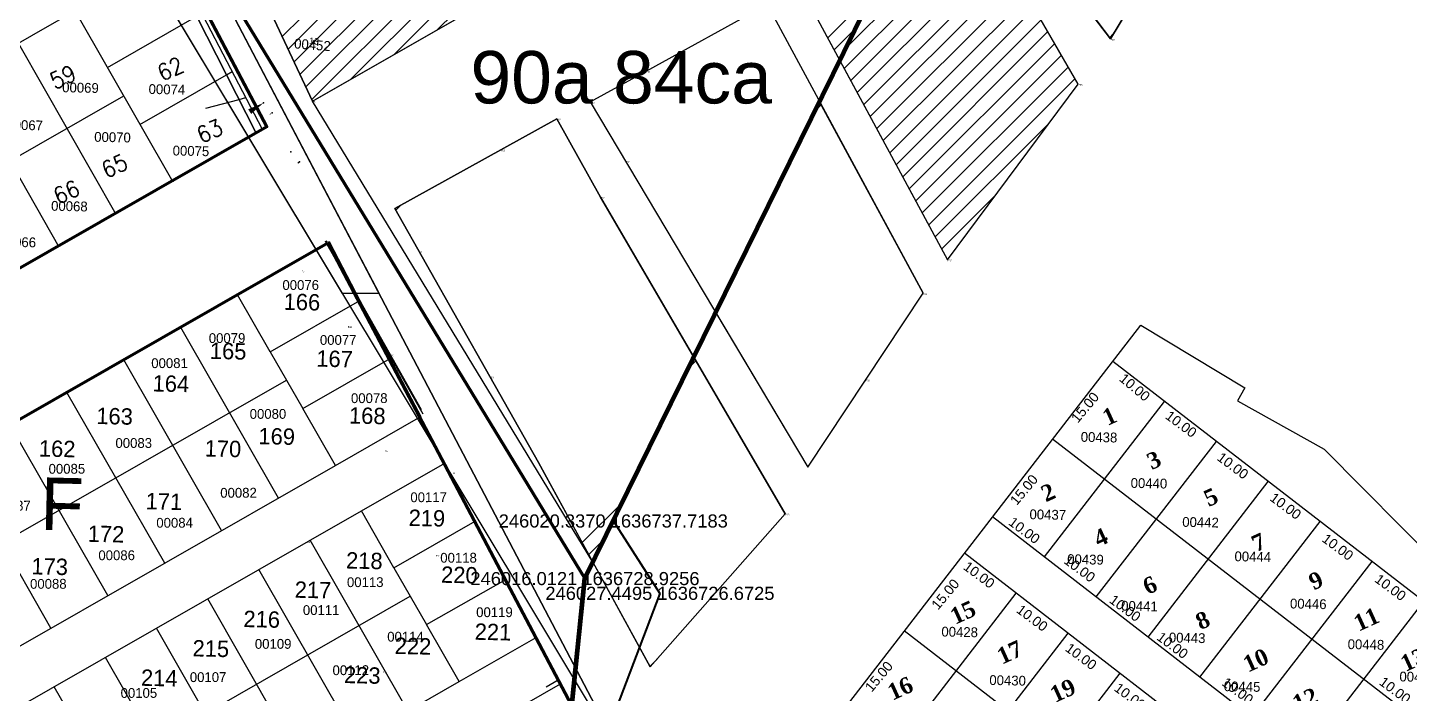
# Model space of a CAD drawing. Header units: metres. Extents: x 245225 to 248406, y 1633796 to 1637634.
# Drawn here: x 245931 to 246141.8, y 1636711.4 to 1636813 of the extents above; entities that cross this region are included whole.
import ezdxf
from ezdxf.enums import TextEntityAlignment as Align

# ---------------------------------------------------------------- set-up
doc = ezdxf.new("R2010")
doc.units = ezdxf.units.M
doc.header["$MEASUREMENT"] = 0
for name, color, linetype, lineweight in [('A immatriculer', 2, 'Continuous', 0), ('Frame', 7, 'Continuous', 0), ('LIMITES TITRES FONCIERS', 7, 'Continuous', 0), ('TopoCod', 7, 'Continuous', 0), ('Toponymie', 7, 'Continuous', 30)]:
    doc.layers.add(name, color=color, linetype=linetype, lineweight=lineweight)
for name, color, linetype in [('A_revoir_niveau_0', 7, 'Continuous'), ('historique_numero_parcelle', 7, 'Continuous'), ('limites_sections', 7, 'Continuous')]:
    doc.layers.add(name, color=color, linetype=linetype)
doc.layers.add('LIMITES_PARCELLES', color=7, linetype='Continuous', lineweight=0, true_color=0xffffff)
doc.styles.get("Standard").update_dxf_attribs({"font": 'txt.shx'})
doc.styles.add('Style-Arial', font='arial.ttf')
doc.styles.add('Style-FANCY', font='FANCY.shx')
doc.styles.add('Style-STANDARD', font='STANDARD.shx')
doc.styles.add('Style-WORKING', font='WORKING.shx')

# ---------------------------------------------------------------- blocks, each defined once
blk = doc.blocks.new('$U983_3_1')
at = {"color": 0, "linetype": 'Continuous', "lineweight": 0, "style": 'Style-WORKING'}
blk.add_text('222', height=0.2499, dxfattribs=at).set_placement((6369.1813, 5773.3527))
blk = doc.blocks.new('$U984_3_1')
at = {"color": 0, "linetype": 'Continuous', "lineweight": 0, "style": 'Style-WORKING'}
blk.add_text('218', height=0.2499, dxfattribs=at).set_placement((6368.4094, 5774.6392))
blk = doc.blocks.new('$U985_1_1')
at = {"color": 0, "linetype": 'Continuous', "lineweight": 0, "style": 'Style-WORKING'}
blk.add_text('223', height=0.2499, dxfattribs=at).set_placement((6368.4183, 5772.89))
blk = doc.blocks.new('$U986_3_1')
at = {"color": 0, "linetype": 'Continuous', "lineweight": 0, "style": 'Style-WORKING'}
blk.add_text('217', height=0.2499, dxfattribs=at).set_placement((6367.6363, 5774.1747))
blk = doc.blocks.new('$U988_3_1')
at = {"color": 0, "linetype": 'Continuous', "lineweight": 0, "style": 'Style-WORKING'}
blk.add_text('216', height=0.2499, dxfattribs=at).set_placement((6366.8646, 5773.7094))
blk = doc.blocks.new('$U990_3_1')
at = {"color": 0, "linetype": 'Continuous', "lineweight": 0, "style": 'Style-WORKING'}
blk.add_text('215', height=0.2499, dxfattribs=at).set_placement((6366.099, 5773.2445))
blk = doc.blocks.new('$U992_3_1')
at = {"color": 0, "linetype": 'Continuous', "lineweight": 0, "style": 'Style-WORKING'}
blk.add_text('214', height=0.2499, dxfattribs=at).set_placement((6365.3226, 5772.7775))
blk = doc.blocks.new('$U1001_3_1')
at = {"color": 0, "linetype": 'Continuous', "lineweight": 0, "style": 'Style-WORKING'}
blk.add_text('221', height=0.2499, dxfattribs=at).set_placement((6370.3962, 5773.5962))
blk = doc.blocks.new('$U1002_3_1')
at = {"color": 0, "linetype": 'Continuous', "lineweight": 0, "style": 'Style-WORKING'}
blk.add_text('220', height=0.2499, dxfattribs=at).set_placement((6369.8637, 5774.4546))
blk = doc.blocks.new('$U1003_3_1')
at = {"color": 0, "linetype": 'Continuous', "lineweight": 0, "style": 'Style-WORKING'}
blk.add_text('219', height=0.2499, dxfattribs=at).set_placement((6369.3485, 5775.3112))
blk = doc.blocks.new('$U1004_3_1')
at = {"color": 0, "linetype": 'Continuous', "lineweight": 0, "style": 'Style-WORKING'}
blk.add_text('168', height=0.2499, dxfattribs=at).set_placement((6368.4038, 5776.8521))
blk = doc.blocks.new('$U1005_3_1')
at = {"color": 0, "linetype": 'Continuous', "lineweight": 0, "style": 'Style-WORKING'}
blk.add_text('167', height=0.2499, dxfattribs=at).set_placement((6367.8848, 5777.7087))
blk = doc.blocks.new('$U1006_3_1')
at = {"color": 0, "linetype": 'Continuous', "lineweight": 0, "style": 'Style-WORKING'}
blk.add_text('166', height=0.2499, dxfattribs=at).set_placement((6367.3671, 5778.5646))
blk = doc.blocks.new('$U1009_3_1')
at = {"color": 0, "linetype": 'Continuous', "lineweight": 0, "style": 'Style-WORKING'}
blk.add_text('173', height=0.2499, dxfattribs=at).set_placement((6363.6121, 5774.4395))
blk = doc.blocks.new('$U1010_3_1')
at = {"color": 0, "linetype": 'Continuous', "lineweight": 0, "style": 'Style-WORKING'}
blk.add_text('172', height=0.2499, dxfattribs=at).set_placement((6364.4607, 5774.956))
blk = doc.blocks.new('$U1011_3_1')
at = {"color": 0, "linetype": 'Continuous', "lineweight": 0, "style": 'Style-WORKING'}
blk.add_text('171', height=0.2499, dxfattribs=at).set_placement((6365.3318, 5775.4726))
blk = doc.blocks.new('$U1012_3_1')
at = {"color": 0, "linetype": 'Continuous', "lineweight": 0, "style": 'Style-WORKING'}
blk.add_text('170', height=0.2499, dxfattribs=at).set_placement((6366.1721, 5775.9891))
blk = doc.blocks.new('$U1013_3_1')
at = {"color": 0, "linetype": 'Continuous', "lineweight": 0, "style": 'Style-WORKING'}
blk.add_text('169', height=0.2499, dxfattribs=at).set_placement((6367.0297, 5776.5057))
blk = doc.blocks.new('$U1014_3_1')
at = {"color": 0, "linetype": 'Continuous', "lineweight": 0, "style": 'Style-WORKING'}
blk.add_text('165', height=0.2499, dxfattribs=at).set_placement((6366.2591, 5777.7897))
blk = doc.blocks.new('$U1015_3_1')
at = {"color": 0, "linetype": 'Continuous', "lineweight": 0, "style": 'Style-WORKING'}
blk.add_text('164', height=0.2499, dxfattribs=at).set_placement((6365.3971, 5777.2731))
blk = doc.blocks.new('$U1016_3_1')
at = {"color": 0, "linetype": 'Continuous', "lineweight": 0, "style": 'Style-WORKING'}
blk.add_text('163', height=0.2499, dxfattribs=at).set_placement((6364.5498, 5776.7566))
blk = doc.blocks.new('$U1017_3_1')
at = {"color": 0, "linetype": 'Continuous', "lineweight": 0, "style": 'Style-WORKING'}
blk.add_text('162', height=0.2499, dxfattribs=at).set_placement((6363.6858, 5776.24))
blk = doc.blocks.new('$U1208_3_1')
at = {"color": 0, "linetype": 'Continuous', "lineweight": 0, "style": 'Style-WORKING'}
blk.add_text('F', height=0.8, dxfattribs=at).set_placement((6363.7315, 5775.1233))
blk = doc.blocks.new('*U572')
at = {"layer": 'LIMITES TITRES FONCIERS', "color": 5, "lineweight": 53, "flags": 128}
blk.add_lwpolyline([(181.78, 163.185), (220.59, 93.355), (121.56, -75.825), (91.56, -112.825), (61.56, -136.825), (-108.04, -218.565), (-190.96, -61.675), (181.78, 163.185)], close=True, dxfattribs=at)
at = {"layer": 'LIMITES TITRES FONCIERS', "color": 5, "lineweight": 53}
blk.add_3dface([(150.99, 218.565), (172.07, 180.645), (-200.3, -43.995), (-220.59, -5.595)], dxfattribs=at)
blk = doc.blocks.new('*U579')
at = {"layer": 'LIMITES_PARCELLES', "linetype": 'Continuous'}
for p, q in [((-3.554816, -1.204481), (3.422184, 8.274519)), ((3.422184, 8.274519), (5.031184, 7.353519)), ((8.644763, 3.561274), (3.007235, 7.710766)), ((5.031184, 7.353519), (4.926184, 7.154519)), ((2.034242, 4.701898), (3.812596, 7.117982)), ((4.926184, 7.154519), (6.263184, 6.446519)), ((7.755586, 2.353233), (2.118058, 6.502724)), ((2.839603, 4.109114), (4.617957, 6.525197)), ((6.263184, 6.446519), (9.023184, 3.782519)), ((3.644965, 3.516329), (5.423318, 5.932413)), ((7.377813, 0.768773), (1.228881, 5.294683)), ((4.450326, 2.923545), (6.228679, 5.339628)), ((4.840738, 1.767007), (0.813932, 4.73093)), ((5.255687, 2.33076), (7.03404, 4.746843)), ((-0.15906, 1.722062), (1.619293, 4.138145)), ((6.061048, 1.737976), (7.839401, 4.154059)), ((9.023184, 3.782519), (9.531184, 1.909519)), ((3.951561, 0.558966), (-0.075245, 3.522888)), ((0.646301, 1.129278), (2.424654, 3.545361)), ((7.755586, 2.353233), (8.644763, 3.561274)), ((1.451662, 0.536493), (3.230015, 2.952576)), ((-5.51695, 2.546219), (-5.336944, 2.654903)), ((-5.336944, 2.654903), (-5.119664, 2.2596)), ((2.257023, -0.056291), (4.035377, 2.359792)), ((7.755586, 2.353233), (7.377813, 0.768773)), ((-5.119626, 2.25953), (-5.246585, 2.042222)), ((3.062384, -0.649076), (-0.964421, 2.314847)), ((-5.246585, 2.042222), (-6.369323, 0.120502)), ((9.531184, 1.909519), (8.314184, 1.889519)), ((2.647435, -1.212829), (-1.379371, 1.751094)), ((3.062384, -0.649076), (4.840738, 1.767007)), ((8.314184, 1.889519), (8.030184, 0.456519)), ((1.432834, -4.043861), (5.40449, 1.352058)), ((7.261653, -0.014903), (5.40449, 1.352058)), ((-0.764113, 0.056556), (-1.972155, 0.945733)), ((-1.949682, -1.554166), (-0.171329, 0.861917)), ((3.530053, -3.724996), (6.612532, 0.462881)), ((8.030184, 0.456519), (7.988184, 0.256519)), ((-1.144321, -2.146951), (0.634032, 0.269133)), ((7.109232, -1.392729), (4.693149, 0.385625)), ((7.988184, 0.256519), (7.578184, -2.717481)), ((-1.356898, -0.748805), (-2.56494, 0.140372)), ((7.109232, -1.392729), (7.261653, -0.014903)), ((0.550216, -1.531694), (-1.060506, -0.346125)), ((-0.33896, -2.739735), (1.439393, -0.323652)), ((6.516448, -2.19809), (4.100364, -0.419736)), ((0.869081, -3.628912), (-3.157724, -0.664989)), ((-3.554816, -1.204481), (-4.111666, -2.172101)), ((-2.231816, -1.954481), (-3.554816, -1.204481)), ((2.05465, -2.01819), (0.846609, -1.129013)), ((0.869081, -3.628912), (2.647435, -1.212829)), ((5.923663, -3.003451), (3.50758, -1.225097)), ((5.923663, -3.003451), (7.109232, -1.392729)), ((-2.796816, -2.917481), (-2.266816, -2.037481)), ((-0.962247, -2.996103), (-2.291089, -2.077784)), ((-2.266816, -2.037481), (-2.231816, -1.954481)), ((1.461866, -2.823551), (0.253824, -1.934374)), ((5.437992, -3.887652), (2.914795, -2.030458)), ((-2.796816, -2.917481), (-4.111666, -2.172101)), ((-3.282816, -3.801481), (-2.796816, -2.917481)), ((-1.52717, -3.763612), (-2.784831, -2.897581)), ((4.95232, -4.771854), (2.322011, -2.83582)), ((-2.762533, -5.441984), (-0.962247, -2.996103)), ((5.437992, -3.887652), (5.923663, -3.003451)), ((-2.17313, -5.65339), (-0.552569, -3.451684)), ((0.454132, -4.192665), (-0.552569, -3.451684)), ((2.363026, -4.728527), (3.252203, -3.520486)), ((6.689461, -3.75444), (5.960946, -6.519016)), ((9.316257, -4.143712), (6.689461, -3.75444)), ((-3.828816, -4.618481), (-3.282816, -3.801481)), ((-2.134182, -4.588302), (-3.282816, -3.801481)), ((4.95232, -4.771854), (5.437992, -3.887652)), ((-0.884494, -6.011332), (0.454132, -4.192665)), ((4.22341, -6.09786), (1.432834, -4.043861)), ((3.293218, -5.413193), (4.182395, -4.205152)), ((-3.890816, -4.743481), (-3.828816, -4.618481)), ((-0.285663, -5.197755), (-1.292364, -4.456775)), ((-0.162858, -6.211779), (1.017885, -4.607614)), ((4.075841, -6.858417), (1.017885, -4.607614)), ((-2.622816, -5.528481), (-3.890816, -4.743481)), ((4.22341, -6.09786), (4.95232, -4.771854)), ((0.754651, -6.466634), (1.734656, -5.135192)), ((3.166184, -7.136481), (-2.622816, -5.528481)), ((1.792776, -6.754992), (2.545655, -5.732126)), ((3.823233, -7.201611), (4.075841, -6.858417)), ((3.852184, -7.204481), (3.166184, -7.136481)), ((3.003184, -8.274481), (3.852184, -7.204481))]:
    blk.add_line(p, q, dxfattribs=at)
at = {"layer": 'LIMITES_PARCELLES', "linetype": 'Continuous', "flags": 128}
for points in [[(-5.51695, 2.546219), (-5.336944, 2.654903)], [(-5.119664, 2.2596), (-5.246687, 2.042413)], [(-5.246687, 2.042413), (-9.531107, -5.283206)]]:
    blk.add_lwpolyline(points, dxfattribs=at)
blk.add_lwpolyline([(3.576221, -1.197422), (4.499421, -1.892622), (5.475721, -2.585122), (4.652421, -3.833922), (3.718321, -3.154922), (2.786221, -2.471922), (3.576221, -1.197422)], close=True, dxfattribs=at)
at = {"layer": 'LIMITES_PARCELLES', "linetype": 'Continuous'}
blk.add_3dface([(8.016864, -5.612751), (8.938664, -5.655251), (9.243764, -6.429851), (7.969964, -6.369851)], dxfattribs=at)
at = {"layer": 'LIMITES_PARCELLES', "linetype": 'Continuous', "style": 'Style-Arial'}
for s, rotation, p in [('10.00', 321.432896, (3.195162, 7.544925)), ('15.00', 51.432896, (2.379937, 6.840019)), ('10.00', 324.673397, (3.90329, 6.990324)), ('10.00', 324.673397, (4.706908, 6.373811)), ('15.00', 51.432896, (1.47765, 5.561642)), ('10.00', 324.673397, (5.525185, 5.77689)), ('10.00', 324.673397, (1.54935, 5.313756)), ('10.00', 324.673397, (6.335883, 5.169718)), ('10.00', 324.673397, (2.406609, 4.747095)), ('10.00', 324.673397, (0.875627, 4.618393)), ('10.00', 324.673397, (7.153839, 4.572358)), ('15.00', 51.432896, (0.315232, 3.940212)), ('10.00', 324.673397, (3.114444, 4.161824)), ('10.00', 324.673397, (1.700029, 3.979297)), ('10.00', 324.673397, (7.980203, 3.986686)), ('10.00', 324.673397, (2.459772, 3.40947)), ('10.00', 324.673397, (3.849939, 3.611716)), ('15.00', 51.432896, (-0.669374, 2.659998)), ('10.00', 324.673397, (7.25914, 3.006344)), ('10.00', 324.673397, (3.219514, 2.818914)), ('10.00', 324.673397, (4.860235, 2.940261)), ('10.00', 324.673397, (-0.692924, 2.459066)), ('10.00', 324.673397, (5.547237, 2.390153)), ('10.00', 324.673397, (3.992776, 2.246172)), ('10.00', 324.673397, (0.095246, 1.847269)), ('15.00', 324.673397, (-1.075898, 1.518177)), ('16.35', 324.673397, (6.534036, 1.624141)), ('10.00', 324.673397, (0.887318, 1.240532)), ('10.00', 324.673397, (-0.081767, 0.757734)), ('10.00', 324.673397, (1.752131, 0.560987)), ('10.00', 324.673397, (0.823459, 0.110548)), ('10.00', 51.432896, (4.307231, -0.194601)), ('15.00', 51.432896, (-0.186958, -0.49337)), ('10.00', 324.673397, (2.552286, -0.053839)), ('15.00', 51.432896, (0.640331, -0.992628)), ('15.00', 324.673397, (1.66395, -0.526738)), ('15.00', 324.673397, (-2.6682, -0.753253)), ('15.00', 51.432896, (-1.540754, -1.119753)), ('10.00', 51.432896, (3.704517, -1.055589)), ('15.00', 51.432896, (-1.068513, -1.695286)), ('10.00', 51.432896, (3.141061, -1.76287)), ('10.00', 51.432896, (2.525935, -2.65015)), ('15.00', 324.673397, (0.143598, -2.843027)), ('15.00', 51.432896, (1.755199, -3.664086)), ('15.00', 51.432896, (2.726075, -4.377004)), ('11.55', 324.673397, (1.749315, -4.042731)), ('11.55', 324.673397, (2.640685, -4.703785)), ('15.00', 51.432896, (3.711705, -5.069379)), ('11.55', 324.673397, (3.660218, -5.345192))]:
    blk.add_text(s, height=0.15, rotation=rotation, dxfattribs=at).set_placement(p, align=Align.TOP_LEFT)
at = {"layer": 'LIMITES_PARCELLES', "linetype": 'Continuous', "style": 'Style-FANCY'}
for s, p in [('00438', (2.82616, 6.54823)), ('00440', (3.603686, 5.862699)), ('00437', (2.071959, 5.348551)), ('00442', (4.404539, 5.28623)), ('00444', (5.213166, 4.779872)), ('00439', (2.662879, 4.6786)), ('00441', (3.502608, 3.985279)), ('00446', (6.076221, 4.078761)), ('00428', (0.769602, 3.52761)), ('00443', (4.241258, 3.517872)), ('00448', (6.970377, 3.478921)), ('00450', (7.771229, 3.003724)), ('00430', (1.517971, 2.805076)), ('00445', (5.096537, 2.793391)), ('00427', (-0.067072, 2.341842)), ('00432', (2.375194, 2.341564)), ('00447', (5.89739, 2.209131)), ('00429', (0.44578, 1.627182)), ('00434', (3.082744, 1.782622)), ('00449', (7.087006, 1.48465)), ('00431', (1.354691, 1.16915)), ('00436', (3.858326, 1.155517)), ('00406', (-0.986993, 0.731055)), ('00433', (2.06224, 0.51478)), ('00435', (2.878643, -0.057794)), ('00425', (5.774305, 0.072551)), ('00405', (-1.437259, -0.180797)), ('00408', (-0.316384, -0.401561)), ('00423', (5.222261, -0.737621)), ('00426', (6.847291, -0.784362)), ('00404', (-2.289891, -0.967868)), ('00410', (0.339556, -0.971565)), ('00413', (2.09272, -1.43229)), ('00407', (-1.149856, -1.668554)), ('00421', (4.623565, -1.571165)), ('00424', (6.65291, -1.851609)), ('00395', (-3.079653, -2.143677)), ('00409', (-0.503495, -2.180968)), ('00412', (1.259249, -2.276953)), ('00419', (4.109936, -2.278152)), ('00422', (5.922035, -2.404708)), ('00398', (-1.537252, -3.235499)), ('00411', (0.732342, -3.217599)), ('00417', (3.218984, -3.142012)), ('00088', (4.384323, -3.031342)), ('00420', (5.317033, -3.439563)), ('00397', (-2.124035, -4.092159)), ('00414', (2.318452, -4.121052)), ('00418', (5.048789, -4.121052)), ('00400', (-0.246329, -4.629671)), ('00415', (3.094443, -4.610572)), ('00396', (-2.895236, -4.999211)), ('00416', (4.253638, -5.215274)), ('00399', (-1.151652, -5.486332)), ('00401', (0.590734, -6.070636)), ('00091', (8.547412, -6.062184)), ('00402', (1.433786, -6.435377)), ('00403', (2.679203, -6.569755))]:
    blk.add_text(s, height=0.149999, rotation=0.1323, dxfattribs=at).set_placement(p, align=Align.MIDDLE_CENTER)
at = {"layer": 'LIMITES_PARCELLES', "linetype": 'Continuous', "char_height": 0.249987, "attachment_point": 5, "rotation": 25.822283, "line_spacing_factor": 0.72}
for s, insert in [('\\fTimes New Roman|b1|i0|c00|p23;1', (2.978125, 6.873779)), ('\\fTimes New Roman|b1|i0|c00|p23;3', (3.671354, 6.217084)), ('\\fTimes New Roman|b1|i0|c00|p23;2', (2.067614, 5.688127)), ('\\fTimes New Roman|b1|i0|c00|p23;5', (4.553377, 5.672906)), ('\\fTimes New Roman|b1|i0|c00|p23;4', (2.886232, 5.022131)), ('\\fTimes New Roman|b1|i0|c00|p23;7', (5.296955, 5.001451)), ('\\fTimes New Roman|b1|i0|c00|p23;6', (3.655146, 4.307977)), ('\\fTimes New Roman|b1|i0|c00|p23;9', (6.184927, 4.437414)), ('\\fTimes New Roman|b1|i0|c00|p23;15', (0.812172, 3.826633)), ('\\fTimes New Roman|b1|i0|c00|p23;11', (6.967828, 3.865287)), ('\\fTimes New Roman|b1|i0|c00|p23;8', (4.471639, 3.789869)), ('\\fTimes New Roman|b1|i0|c00|p23;17', (1.539585, 3.236076)), ('\\fTimes New Roman|b1|i0|c00|p23;10', (5.295867, 3.199672)), ('\\fTimes New Roman|b1|i0|c00|p23;13', (7.696374, 3.264301)), ('\\fTimes New Roman|b1|i0|c00|p23;16', (-0.1173, 2.645519)), ('\\fTimes New Roman|b1|i0|c00|p23;19', (2.363987, 2.669789)), ('\\fTimes New Roman|b1|i0|c00|p23;12', (6.062603, 2.619455)), ('\\fTimes New Roman|b1|i0|c00|p23;18', (0.699019, 2.030693)), ('\\fTimes New Roman|b1|i0|c00|p23;21', (3.179217, 2.065303)), ('\\fTimes New Roman|b1|i0|c00|p23;14', (7.010261, 1.992494)), ('\\fTimes New Roman|b1|i0|c00|p23;20', (1.491091, 1.464406)), ('\\fTimes New Roman|b1|i0|c00|p23;23', (3.99869, 1.472406)), ('\\fTimes New Roman|b1|i0|c00|p23;48', (-1.084298, 0.988046)), ('\\fTimes New Roman|b1|i0|c00|p23;22', (2.324507, 0.900369)), ('\\fTimes New Roman|b1|i0|c00|p23;24', (3.05192, 0.342171)), ('\\fTimes New Roman|b1|i0|c00|p23;25', (5.609058, 0.339921)), ('\\fTimes New Roman|b1|i0|c00|p23;47', (-1.734929, 0.195243)), ('\\fTimes New Roman|b1|i0|c00|p23;50', (-0.278082, -0.102057)), ('\\fTimes New Roman|b1|i0|c00|p23;27', (5.015004, -0.39423)), ('\\fTimes New Roman|b1|i0|c00|p23;26', (6.627437, -0.39423)), ('\\fTimes New Roman|b1|i0|c00|p23;46', (-2.328983, -0.682502)), ('\\fTimes New Roman|b1|i0|c00|p23;52', (0.584711, -0.611716)), ('\\fTimes New Roman|b1|i0|c00|p23;55', (1.788052, -1.09531)), ('\\fTimes New Roman|b1|i0|c00|p23;49', (-1.084298, -1.34789)), ('\\fTimes New Roman|b1|i0|c00|p23;29', (4.398218, -1.271975)), ('\\fTimes New Roman|b1|i0|c00|p23;28', (6.16068, -1.271975)), ('\\fTimes New Roman|b1|i0|c00|p23;51', (-0.278082, -1.843391)), ('\\fTimes New Roman|b1|i0|c00|p23;54', (1.150477, -1.956648)), ('\\fTimes New Roman|b1|i0|c00|p23;31', (3.808249, -2.040598)), ('\\fTimes New Roman|b1|i0|c00|p23;30', (5.594453, -2.137676)), ('\\fTimes New Roman|b1|i0|c00|p23;53', (0.584755, -2.792012)), ('\\fTimes New Roman|b1|i0|c00|p23;33', (3.210154, -2.801041)), ('\\fTimes New Roman|b1|i0|c00|p23;45', (-1.798072, -3.021976)), ('\\fTimes New Roman|b1|i0|c00|p23;32', (4.996357, -2.987107)), ('\\fTimes New Roman|b1|i0|c00|p23;44', (-2.566986, -3.974325)), ('\\fTimes New Roman|b1|i0|c00|p23;35', (2.362371, -3.796667)), ('\\fTimes New Roman|b1|i0|c00|p23;34', (4.541147, -3.796667)), ('\\fTimes New Roman|b1|i0|c00|p23;42', (-0.370097, -4.361119)), ('\\fTimes New Roman|b1|i0|c00|p23;36', (3.442623, -4.393701)), ('\\fTimes New Roman|b1|i0|c00|p23;43', (-3.058879, -4.575312)), ('\\fTimes New Roman|b1|i0|c00|p23;41', (-1.259158, -5.186281)), ('\\fTimes New Roman|b1|i0|c00|p23;37', (4.207172, -5.078903)), ('\\fTimes New Roman|b1|i0|c00|p23;40', (0.912047, -5.607179)), ('\\fTimes New Roman|b1|i0|c00|p23;39', (1.736492, -6.149287)), ('\\fTimes New Roman|b1|i0|c00|p23;38', (2.95693, -6.707484))]:
    blk.add_mtext(s, dxfattribs=dict(at, insert=insert))
at = {"layer": 'LIMITES_PARCELLES', "linetype": 'Continuous', "insert": (3.1165, -2.09755), "char_height": 0.15, "attachment_point": 7, "line_spacing_factor": 0.6, "style": 'Style-FANCY'}
blk.add_mtext('Reg M.M.KANE\\P', dxfattribs=at)

msp = doc.modelspace()

# ---------------------------------------------------------------- linework, layer by layer
at = {"layer": 'A immatriculer', "color": 2, "lineweight": 30}
for p, q in [((246020.371918, 1636737.664058), (246027.449481, 1636726.672506)), ((246027.449481, 1636726.672506), (246002.132986, 1636660.007539))]:
    msp.add_line(p, q, dxfattribs=at)
at = {"layer": 'A immatriculer', "color": 2, "linetype": 'Continuous', "lineweight": 120, "flags": 128}
msp.add_lwpolyline([(246330.320288, 1636706.313632), (246325.105912, 1636693.527224), (245850.064788, 1636481.713832), (245880.290713, 1636506.294678), (245911.17117, 1636542.663663), (246014.009179, 1636709.465309), (246016.012106, 1636728.925579), (246151.04207, 1637003.448225), (246227.229316, 1637053.599904), (246240.305388, 1637040.932832), (246266.763788, 1636999.128532), (246331.498588, 1636902.599532), (246337.848588, 1636886.724532), (246369.598688, 1636797.295132), (246379.745388, 1636748.286732), (246330.320288, 1636706.313632)], close=True, dxfattribs=at)
at = {"layer": 'A_revoir_niveau_0', "color": 7, "linetype": 'Continuous', "lineweight": 0}
for p, q in [((246150.924018, 1637003.208431), (246016.012136, 1636728.925596)), ((246118.330461, 1636936.944044), (246016.012136, 1636728.925596)), ((245938.262172, 1636815.537622), (245953.1298, 1636789.501202)), ((245943.170205, 1636806.942599), (245956.807095, 1636814.749098)), ((245929.578716, 1636810.579091), (245944.446344, 1636784.542671)), ((245920.89526, 1636805.62056), (245935.762888, 1636779.58414)), ((245948.128739, 1636798.259138), (245961.333568, 1636805.818302)), ((245876.232324, 1636762.844182), (245945.650909, 1636802.598352)), ((245972.225773, 1636792.397148), (245972.454047, 1636792.541624)), ((245870.644941, 1636742.381194), (245953.954956, 1636790.072578))]:
    msp.add_line(p, q, dxfattribs=at)
at = {"layer": 'A_revoir_niveau_0', "color": 7, "linetype": 'Continuous', "lineweight": 13}
msp.add_line((245958.192766, 1636800.739484), (245963.23844, 1636802.059964), dxfattribs=at)
at = {"layer": 'A_revoir_niveau_0', "color": 2, "linetype": 'Continuous', "lineweight": 80}
msp.add_line((245972.203379, 1636792.435473), (245972.21116, 1636792.440398), dxfattribs=at)
at = {"layer": 'A_revoir_niveau_0', "color": 30, "linetype": 'Continuous', "lineweight": 0}
for p in [(245966.979925, 1636801.530591), (245966.979925, 1636801.530591), (245968.271395, 1636799.995728), (245968.271395, 1636799.995728), (245971.121399, 1636794.05353), (245971.121399, 1636794.05353), (245972.454047, 1636792.541624), (245972.454047, 1636792.541624)]:
    msp.add_point(p, dxfattribs=at)
at = {"layer": 'A_revoir_niveau_0', "color": 30, "linetype": 'Continuous', "lineweight": 0, "extrusion": (0, 0, -1)}
for points in [[(-245964.639098, 1636800.558229), (-245965.081386, 1636799.852176), (-245966.979925, 1636801.530591)], [(-245964.639098, 1636800.558229), (-245965.081386, 1636799.852176), (-245966.979925, 1636801.530591)], [(-245967.881816, 1636799.831375), (-245967.952404, 1636799.710572), (-245968.271395, 1636799.995728)], [(-245967.881816, 1636799.831375), (-245967.952404, 1636799.710572), (-245968.271395, 1636799.995728)]]:
    msp.add_solid(points, dxfattribs=at)
at = {"layer": 'A_revoir_niveau_0', "color": 7, "linetype": 'Continuous', "lineweight": 0}
msp.add_3dface([(245965.849098, 1636796.909099), (245952.295086, 1636823.651355), (245855.757007, 1636768.388281), (245870.632519, 1636742.402515)], dxfattribs=at)
at = {"layer": 'Frame', "color": 7, "linetype": 'Continuous', "lineweight": 0}
msp.add_line((245961.333568, 1636805.818302), (245962.218093, 1636806.324652), dxfattribs=at)
msp.add_3dface([(245965.849098, 1636796.909099), (245966.822122, 1636797.466105), (245953.002471, 1636824.056296), (245952.295086, 1636823.651355)], dxfattribs=at)
at = {"layer": 'LIMITES TITRES FONCIERS', "color": 5, "linetype": 'Continuous', "lineweight": 53, "flags": 128}
msp.add_lwpolyline([(245945.681217, 1636988.865389), (245876.462552, 1636958.301123), (246016.012136, 1636728.925596), (246094.509622, 1636888.514416), (246094.509451, 1636888.514697)], dxfattribs=at)
at = {"layer": 'LIMITES TITRES FONCIERS', "color": 5, "linetype": 'Continuous', "lineweight": 53}
msp.add_3dface([(245570.711604, 1636620.550182), (245947.259177, 1636836.275747), (245967.483836, 1636797.856792), (245590.07586, 1636581.7879)], dxfattribs=at)
at = {"layer": 'limites_parcelles', "color": 7, "linetype": 'Continuous', "lineweight": 0}
for p, q in [((245969.827059, 1636811.662578), (246013.839194, 1636855.674713)), ((245970.729818, 1636809.736909), (246014.940894, 1636853.947985)), ((245971.632577, 1636807.811241), (246016.042593, 1636852.221257)), ((245972.535335, 1636805.885572), (246017.144293, 1636850.49453)), ((245973.438094, 1636803.959904), (246018.245992, 1636848.767802)), ((245993.509494, 1636812.717596), (246031.367528, 1636850.575629)), ((245974.340853, 1636802.034236), (246019.347692, 1636847.041075)), ((245986.895908, 1636808.932436), (246025.985372, 1636848.021901)), ((245980.282321, 1636805.147277), (246020.603217, 1636845.468172)), ((245974.4471, 1636801.8076), (246033.0148, 1636835.3277)), ((246096.161, 1636811.2977), (246077.8759, 1636835.4542)), ((246055.825086, 1636809.867064), (246076.279886, 1636830.321863)), ((246055.579296, 1636806.792846), (246077.316667, 1636828.530217)), ((246056.570327, 1636804.955451), (246078.353448, 1636826.738571)), ((246057.561359, 1636803.118056), (246079.390229, 1636824.946925)), ((246058.552391, 1636801.28066), (246080.42701, 1636823.155279)), ((246059.543423, 1636799.443265), (246081.463791, 1636821.363633)), ((246060.534455, 1636797.60587), (246082.500572, 1636819.571987)), ((246053.048364, 1636811.485249), (246060.079073, 1636818.515957)), ((246061.525487, 1636795.768475), (246083.537353, 1636817.780341)), ((245967.8412, 1636815.8986), (245974.4471, 1636801.8076)), ((246062.516519, 1636793.931079), (246084.574135, 1636815.988695)), ((246054.039396, 1636809.647854), (246057.341139, 1636812.949597)), ((246063.507551, 1636792.093684), (246085.610916, 1636814.197049)), ((246064.498583, 1636790.256289), (246086.647697, 1636812.405403)), ((246096.018441, 1636811.486034), (246096.665773, 1636812.133366)), ((246065.489615, 1636788.418894), (246087.684478, 1636810.613757)), ((246066.480646, 1636786.581499), (246088.721259, 1636808.822111)), ((246067.471678, 1636784.744103), (246089.75804, 1636807.030465)), ((246068.46271, 1636782.906708), (246090.794821, 1636805.238819)), ((246016.8284, 1636801.6743), (246049.990037, 1636745.952433)), ((246016.86661, 1636801.610096), (246017.056764, 1636801.80025)), ((246051.095534, 1636800.251677), (246052.065524, 1636801.221667)), ((246069.453742, 1636781.069313), (246086.890502, 1636798.506073)), ((246001.4832, 1636759.7601), (245986.995147, 1636785.4369)), ((245987.150038, 1636785.162391), (245987.955061, 1636785.967414)), ((246070.444774, 1636779.231918), (246078.688655, 1636787.475799)), ((245963.029317, 1636772.226446), (245977.055911, 1636780.256289)), ((245977.055911, 1636780.256289), (245981.687936, 1636771.384871)), ((245880.582718, 1636725.030409), (245963.029317, 1636772.226446)), ((245967.996859, 1636763.548393), (245963.029317, 1636772.226446)), ((245967.996859, 1636763.548393), (245981.687936, 1636771.384871)), ((245981.687936, 1636771.384871), (245986.318985, 1636762.514475)), ((246049.990037, 1636745.952433), (246067.5888, 1636772.4749)), ((246035.861303, 1636769.693102), (246036.261208, 1636770.093007)), ((245969.254845, 1636741.222724), (245954.350265, 1636767.258926)), ((245960.575793, 1636736.255205), (245945.672189, 1636762.290384)), ((245967.996859, 1636763.548393), (245972.965378, 1636754.869318)), ((245972.965378, 1636754.869318), (245986.318985, 1636762.514475)), ((245986.318985, 1636762.514475), (245990.95101, 1636753.643057)), ((246031.79717, 1636761.01726), (246032.952572, 1636762.172662)), ((245901.052598, 1636719.46411), (245970.48113, 1636759.209356)), ((245951.897718, 1636731.286662), (245936.993137, 1636757.322865)), ((245977.932921, 1636746.191266), (245972.965378, 1636754.869318)), ((245943.218666, 1636726.319143), (245928.315062, 1636752.354322)), ((245977.932921, 1636746.191266), (245990.95101, 1636753.643057)), ((245895.486299, 1636698.994229), (245977.932921, 1636746.191266)), ((245934.540591, 1636721.350601), (245919.63601, 1636747.386803)), ((245981.907945, 1636739.248401), (245994.65644, 1636746.546326)), ((245994.65644, 1636746.546326), (245999.288465, 1636737.674908)), ((245995.989821, 1636745.008812), (245996.115085, 1636745.08144)), ((245911.61082, 1636699.006919), (245981.907945, 1636739.248401)), ((245986.875465, 1636730.569349), (245981.907945, 1636739.248401)), ((246015.594695, 1636734.411088), (246021.726211, 1636740.542604)), ((245986.875465, 1636730.569349), (245999.288465, 1636737.674908)), ((246016.593108, 1636732.581075), (246018.988277, 1636734.976244)), ((245989.001068, 1636708.740939), (245974.096487, 1636734.777141)), ((245981.190609, 1636704.269655), (245966.286028, 1636730.305858)), ((245986.875465, 1636730.569349), (245991.844007, 1636721.891274)), ((245991.844007, 1636721.891274), (246003.920491, 1636728.80349)), ((246003.920491, 1636728.80349), (246008.55154, 1636719.933094)), ((245919.06261, 1636685.98883), (245989.359736, 1636726.230312)), ((245973.380151, 1636699.798372), (245958.47557, 1636725.834574)), ((245965.568693, 1636695.327111), (245950.665112, 1636721.363291)), ((245996.811526, 1636713.212222), (245991.844007, 1636721.891274)), ((245996.811526, 1636713.212222), (246008.55154, 1636719.933094)), ((245957.758234, 1636690.855828), (245942.853653, 1636716.89203)), ((246025.900054, 1636715.522164), (246027.003849, 1636716.625959)), ((245926.5154, 1636672.970717), (245996.811526, 1636713.212222)), ((245949.947776, 1636686.384545), (245935.043195, 1636712.420747)), ((245992.107476, 1636701.300838), (246012.256969, 1636712.836364))]:
    msp.add_line(p, q, dxfattribs=at)
at = {"layer": 'limites_parcelles', "color": 7, "linetype": 'Continuous', "lineweight": 13}
msp.add_line((245599.016398, 1636563.902091), (245976.808776, 1636780.165926), dxfattribs=at)
at = {"layer": 'limites_parcelles', "color": 7, "linetype": 'Continuous', "lineweight": 30}
msp.add_line((245976.4538, 1636780.4733), (245990.976932, 1636754.698968), dxfattribs=at)
at = {"layer": 'limites_parcelles', "color": 7, "linetype": 'Continuous', "lineweight": 13, "flags": 128}
msp.add_lwpolyline([(245954.590311, 1636837.300513), (246024.29806, 1636876.145689), (246050.084, 1636846.994), (246074.958397, 1636878.816747), (246095.569169, 1636896.539839), (246101.538671, 1636902.802653), (246017.233136, 1636731.407952), (245974.4471, 1636801.8076), (245967.8412, 1636815.8986), (245954.590311, 1636837.300513)], close=True, dxfattribs=at)
at = {"layer": 'limites_parcelles', "color": 7, "lineweight": 0, "flags": 128}
for points in [[(245995.6181, 1636848.8572), (245960.3211, 1636829.0466), (245967.8412, 1636815.8986), (245974.4471, 1636801.8076), (246033.0148, 1636835.3277), (246043.8496, 1636841.9681), (246034.796662, 1636852.202687), (246020.4098, 1636845.3764), (246012.308, 1636858.0746), (245995.6181, 1636848.8572)], [(246113.28, 1636839.6387), (246104.7387, 1636845.9191), (246095.236, 1636836.2063), (246089.8627, 1636842.3459), (246077.8759, 1636835.4542), (246096.161, 1636811.2977), (246113.28, 1636839.6387)], [(246071.3335, 1636777.5842), (246091.2771, 1636804.4054), (246074.4027, 1636833.5658), (246064.878314, 1636828.272671), (246054.916967, 1636808.020818), (246071.3335, 1636777.5842)], [(246018.3851, 1636787.1617), (246011.7219, 1636799.1026), (245986.995147, 1636785.4369), (246001.4832, 1636759.7601), (246008.9129, 1636746.6583), (246017.233139, 1636731.407947), (246017.233136, 1636731.407952), (246032.634116, 1636762.718941), (246018.3851, 1636787.1617)]]:
    msp.add_lwpolyline(points, close=True, dxfattribs=at)
at = {"layer": 'limites_parcelles', "color": 7, "linetype": 'Continuous', "lineweight": 0, "flags": 128}
for points in [[(246089.8627, 1636842.3459), (246095.236, 1636836.2063), (246104.7387, 1636845.9191), (246113.28, 1636839.6387), (246096.161, 1636811.2977)], [(246016.8284, 1636801.6743), (246025.3713, 1636806.386), (246043.7894, 1636816.5478), (246067.5888, 1636772.4749)], [(245986.995147, 1636785.4369), (246011.7219, 1636799.1026), (246018.3851, 1636787.1617), (246046.5699, 1636738.8135), (246025.9499, 1636715.4308), (246008.9129, 1636746.6583), (246001.4832, 1636759.7601)], [(245976.3773, 1636780.4487), (245986.1977, 1636763.0936), (245991.2676, 1636754.0859)]]:
    msp.add_lwpolyline(points, dxfattribs=at)
msp.add_lwpolyline([(246055.263482, 1636808.725612), (246055.263567, 1636808.725471)], close=True, dxfattribs=at)
at = {"layer": 'limites_parcelles', "color": 7, "linetype": 'Continuous', "lineweight": 0}
msp.add_point((245977.055911, 1636780.256289), dxfattribs=at)
msp.add_point((245977.055911, 1636780.256289), dxfattribs=at)
msp.add_point((245977.055911, 1636780.256289), dxfattribs=at)
msp.add_point((245977.055911, 1636780.256289), dxfattribs=at)
msp.add_point((245977.055911, 1636780.256289), dxfattribs=at)
msp.add_point((245977.055911, 1636780.256289), dxfattribs=at)
msp.add_3dface([(246048.8102, 1636819.3429), (246071.3335, 1636777.5842), (246091.2771, 1636804.4054), (246074.4027, 1636833.5658)], dxfattribs=at)
at = {"layer": 'limites_parcelles', "color": 7, "lineweight": 0}
for points in [[(246048.8102, 1636819.3429), (246054.916887, 1636808.020966), (246064.878049, 1636828.272524)], [(246049.990037, 1636745.952433), (246067.5888, 1636772.4749), (246051.807591, 1636801.69932), (246035.972599, 1636769.50609)], [(246025.9499, 1636715.4308), (246046.5699, 1636738.8135), (246032.634152, 1636762.71888), (246017.233139, 1636731.407947)]]:
    msp.add_3dface(points, dxfattribs=at)
at = {"layer": 'limites_sections', "lineweight": 13, "flags": 128}
msp.add_lwpolyline([(246030.023, 1636685.769), (245957.845, 1636823.563), (245896.711, 1636918.316), (245873.298, 1636959.841), (245897.722, 1636971.857), (245806.576, 1637211.153), (245953.867, 1637267.134), (246051.979, 1637305.254), (246249.188409, 1637387.839947), (246328.763496, 1637172.004743), (246354.383, 1637183.669), (246454.308, 1636960.02), (246454.308, 1636960.02), (246507.829, 1636952.358), (246491.152, 1636841.051), (246406.082, 1636907.201), (246329.51, 1636911.002), (246256.395, 1636887.255), (246213.901, 1636838.511), (246204.527, 1636787.268), (246222.025, 1636721.652), (246223.275, 1636626.665)], dxfattribs=at)
for points in [[(245719.42, 1636353.986), (245698.595, 1636337.993), (245511.761, 1636735.908), (245496.981, 1636773.187), (245560.123, 1636802.218), (245677.175, 1636862.609), (245799.571, 1636923.569), (245873.298, 1636959.841), (245895.178, 1636920.691), (245957.845, 1636823.563), (246030.023, 1636685.769), (246046.154, 1636659.835), (246025.889, 1636623.421), (245978.663, 1636538.563), (245960.384, 1636515.714), (245916.796, 1636464.041), (245868.99, 1636432.405), (245787.087, 1636391.629), (245738.227, 1636368.429), (245719.42, 1636353.986)], [(246020.112622, 1636704.688762), (246019.913522, 1636704.34218), (245870.316301, 1636953.568118), (245875.510895, 1636955.881456), (245895.178, 1636920.691), (245957.845, 1636823.563), (246020.112622, 1636704.688762)], [(245979.036407, 1636772.442624), (245879.571502, 1636938.14914), (245879.547234, 1636948.659213), (245895.178, 1636920.691), (245957.845, 1636823.563), (245984.615662, 1636772.455507), (245979.036407, 1636772.442624)]]:
    msp.add_lwpolyline(points, close=True, dxfattribs=at)
at = {"layer": 'TopoCod', "color": 7, "linetype": 'Continuous', "lineweight": 13}
msp.add_line((245963.23844, 1636802.059964), (245964.291355, 1636802.335517), dxfattribs=at)

# ---------------------------------------------------------------- block references
at = {"layer": 'LIMITES TITRES FONCIERS', "color": 5, "lineweight": 53, "rotation": 358.690123}
msp.add_blockref('*U572', (245791.329628, 1636621.192749), dxfattribs=at)
at = {"layer": 'limites_parcelles', "color": 7, "linetype": 'Continuous', "lineweight": 0, "xscale": 10, "yscale": 10, "zscale": 10, "rotation": 358.687592}
for name, p in [('$U1006_3_1', (180989.543124, 1580457.839142)), ('$U1006_3_1', (180989.543124, 1580457.839142)), ('$U1006_3_1', (180989.543124, 1580457.839142)), ('$U1006_3_1', (180989.543124, 1580457.839142)), ('$U1006_3_1', (180989.543124, 1580457.839142)), ('$U1006_3_1', (180989.543124, 1580457.839142)), ('$U1014_3_1', (180989.543124, 1580457.839142)), ('$U1014_3_1', (180989.543124, 1580457.839142)), ('$U1014_3_1', (180989.543124, 1580457.839142)), ('$U1014_3_1', (180989.543124, 1580457.839142)), ('$U1014_3_1', (180989.543124, 1580457.839142)), ('$U1014_3_1', (180989.543124, 1580457.839142)), ('$U1005_3_1', (180989.543124, 1580457.839142)), ('$U1005_3_1', (180989.543124, 1580457.839142)), ('$U1005_3_1', (180989.543124, 1580457.839142)), ('$U1005_3_1', (180989.543124, 1580457.839142)), ('$U1005_3_1', (180989.543124, 1580457.839142)), ('$U1005_3_1', (180989.543124, 1580457.839142)), ('$U1015_3_1', (180989.543124, 1580457.839142)), ('$U1015_3_1', (180989.543124, 1580457.839142)), ('$U1015_3_1', (180989.543124, 1580457.839142)), ('$U1015_3_1', (180989.543124, 1580457.839142)), ('$U1015_3_1', (180989.543124, 1580457.839142)), ('$U1015_3_1', (180989.543124, 1580457.839142)), ('$U1016_3_1', (180989.543124, 1580457.839142)), ('$U1016_3_1', (180989.543124, 1580457.839142)), ('$U1016_3_1', (180989.543124, 1580457.839142)), ('$U1016_3_1', (180989.543124, 1580457.839142)), ('$U1016_3_1', (180989.543124, 1580457.839142)), ('$U1016_3_1', (180989.543124, 1580457.839142)), ('$U1004_3_1', (180989.543124, 1580457.839142)), ('$U1004_3_1', (180989.543124, 1580457.839142)), ('$U1004_3_1', (180989.543124, 1580457.839142)), ('$U1004_3_1', (180989.543124, 1580457.839142)), ('$U1004_3_1', (180989.543124, 1580457.839142)), ('$U1004_3_1', (180989.543124, 1580457.839142)), ('$U1013_3_1', (180989.543124, 1580457.839142)), ('$U1013_3_1', (180989.543124, 1580457.839142)), ('$U1013_3_1', (180989.543124, 1580457.839142)), ('$U1013_3_1', (180989.543124, 1580457.839142)), ('$U1013_3_1', (180989.543124, 1580457.839142)), ('$U1013_3_1', (180989.543124, 1580457.839142)), ('$U1017_3_1', (180989.543124, 1580457.839142)), ('$U1017_3_1', (180989.543124, 1580457.839142)), ('$U1017_3_1', (180989.543124, 1580457.839142)), ('$U1017_3_1', (180989.543124, 1580457.839142)), ('$U1017_3_1', (180989.543124, 1580457.839142)), ('$U1017_3_1', (180989.543124, 1580457.839142)), ('$U1012_3_1', (180990.029154, 1580460.927243)), ('$U1208_3_1', (180989.543124, 1580457.839142)), ('$U1208_3_1', (180989.543124, 1580457.839142)), ('$U1208_3_1', (180989.543124, 1580457.839142)), ('$U1208_3_1', (180989.543124, 1580457.839142)), ('$U1208_3_1', (180989.543124, 1580457.839142)), ('$U1208_3_1', (180989.543124, 1580457.839142)), ('$U1011_3_1', (180989.543124, 1580457.839142)), ('$U1011_3_1', (180989.543124, 1580457.839142)), ('$U1011_3_1', (180989.543124, 1580457.839142)), ('$U1011_3_1', (180989.543124, 1580457.839142)), ('$U1011_3_1', (180989.543124, 1580457.839142)), ('$U1011_3_1', (180989.543124, 1580457.839142)), ('$U1003_3_1', (180989.543124, 1580457.839142)), ('$U1003_3_1', (180989.543124, 1580457.839142)), ('$U1003_3_1', (180989.543124, 1580457.839142)), ('$U1003_3_1', (180989.543124, 1580457.839142)), ('$U1003_3_1', (180989.543124, 1580457.839142)), ('$U1003_3_1', (180989.543124, 1580457.839142)), ('$U1010_3_1', (180989.543124, 1580457.839142)), ('$U1010_3_1', (180989.543124, 1580457.839142)), ('$U1010_3_1', (180989.543124, 1580457.839142)), ('$U1010_3_1', (180989.543124, 1580457.839142)), ('$U1010_3_1', (180989.543124, 1580457.839142)), ('$U1010_3_1', (180989.543124, 1580457.839142)), ('$U984_3_1', (180989.543124, 1580457.839142)), ('$U984_3_1', (180989.543124, 1580457.839142)), ('$U984_3_1', (180989.543124, 1580457.839142)), ('$U984_3_1', (180989.543124, 1580457.839142)), ('$U984_3_1', (180989.543124, 1580457.839142)), ('$U984_3_1', (180989.543124, 1580457.839142)), ('$U1009_3_1', (180989.543124, 1580457.839142)), ('$U1009_3_1', (180989.543124, 1580457.839142)), ('$U1009_3_1', (180989.543124, 1580457.839142)), ('$U1009_3_1', (180989.543124, 1580457.839142)), ('$U1009_3_1', (180989.543124, 1580457.839142)), ('$U1009_3_1', (180989.543124, 1580457.839142)), ('$U1002_3_1', (180989.543124, 1580457.839142)), ('$U1002_3_1', (180989.543124, 1580457.839142)), ('$U1002_3_1', (180989.543124, 1580457.839142)), ('$U1002_3_1', (180989.543124, 1580457.839142)), ('$U1002_3_1', (180989.543124, 1580457.839142)), ('$U1002_3_1', (180989.543124, 1580457.839142)), ('$U986_3_1', (180989.543124, 1580457.839142)), ('$U986_3_1', (180989.543124, 1580457.839142)), ('$U986_3_1', (180989.543124, 1580457.839142)), ('$U986_3_1', (180989.543124, 1580457.839142)), ('$U986_3_1', (180989.543124, 1580457.839142)), ('$U986_3_1', (180989.543124, 1580457.839142)), ('$U988_3_1', (180989.543124, 1580457.839142)), ('$U988_3_1', (180989.543124, 1580457.839142)), ('$U988_3_1', (180989.543124, 1580457.839142)), ('$U988_3_1', (180989.543124, 1580457.839142)), ('$U988_3_1', (180989.543124, 1580457.839142)), ('$U988_3_1', (180989.543124, 1580457.839142)), ('$U1001_3_1', (180989.543124, 1580457.839142)), ('$U1001_3_1', (180989.543124, 1580457.839142)), ('$U1001_3_1', (180989.543124, 1580457.839142)), ('$U1001_3_1', (180989.543124, 1580457.839142)), ('$U1001_3_1', (180989.543124, 1580457.839142)), ('$U1001_3_1', (180989.543124, 1580457.839142)), ('$U990_3_1', (180989.543124, 1580457.839142)), ('$U990_3_1', (180989.543124, 1580457.839142)), ('$U990_3_1', (180989.543124, 1580457.839142)), ('$U990_3_1', (180989.543124, 1580457.839142)), ('$U990_3_1', (180989.543124, 1580457.839142)), ('$U990_3_1', (180989.543124, 1580457.839142)), ('$U983_3_1', (180989.543124, 1580457.839142)), ('$U983_3_1', (180989.543124, 1580457.839142)), ('$U983_3_1', (180989.543124, 1580457.839142)), ('$U983_3_1', (180989.543124, 1580457.839142)), ('$U983_3_1', (180989.543124, 1580457.839142)), ('$U983_3_1', (180989.543124, 1580457.839142)), ('$U992_3_1', (180989.543124, 1580457.839142)), ('$U992_3_1', (180989.543124, 1580457.839142)), ('$U992_3_1', (180989.543124, 1580457.839142)), ('$U992_3_1', (180989.543124, 1580457.839142)), ('$U992_3_1', (180989.543124, 1580457.839142)), ('$U992_3_1', (180989.543124, 1580457.839142)), ('$U985_1_1', (180989.543124, 1580457.839142)), ('$U985_1_1', (180989.543124, 1580457.839142)), ('$U985_1_1', (180989.543124, 1580457.839142)), ('$U985_1_1', (180989.543124, 1580457.839142)), ('$U985_1_1', (180989.543124, 1580457.839142)), ('$U985_1_1', (180989.543124, 1580457.839142))]:
    msp.add_blockref(name, p, dxfattribs=at)
at = {"layer": 'limites_parcelles', "linetype": 'Continuous', "xscale": 10, "yscale": 10, "zscale": 10, "rotation": 358.674644}
msp.add_blockref('*U579', (246064.6691, 1636685.691854), dxfattribs=at)

# ---------------------------------------------------------------- texts
at = {"layer": 'Frame', "style": 'Style-FANCY'}
msp.add_text('13', height=1, rotation=355.45717, dxfattribs=at).set_placement((245974.687954, 1636810.960596), align=Align.MIDDLE_CENTER)
at = {"layer": 'historique_numero_parcelle', "color": 92, "linetype": 'Continuous', "lineweight": 0, "style": 'Style-FANCY'}
for s, rotation, p in [('00452', 355.58947, (245974.438717, 1636810.395651)), ('00069', 358.798932, (245939.053933, 1636803.853445)), ('00074', 358.798932, (245952.237322, 1636803.593767)), ('00067', 358.798932, (245930.542725, 1636798.141951)), ('00070', 358.798932, (245943.941367, 1636796.29467)), ('00075', 358.798932, (245955.906881, 1636794.200671)), ('00068', 358.798932, (245937.361586, 1636785.765928)), ('00066', 358.798932, (245929.483955, 1636780.286753)), ('00076', 0.1323, (245972.648855, 1636773.734045)), ('00079', 0.1323, (245961.414745, 1636765.634706)), ('00077', 0.1323, (245978.366844, 1636765.346971)), ('00081', 0.1323, (245952.641968, 1636761.809758)), ('00078', 0.1323, (245983.106578, 1636756.46486)), ('00080', 0.1323, (245967.65323, 1636754.058911)), ('00083', 0.1323, (245947.177355, 1636749.621254)), ('00085', 0.1323, (245936.978101, 1636745.68108)), ('00082', 0.1323, (245963.165788, 1636742.021427)), ('00117', 0.1323, (245992.168625, 1636741.339133)), ('00087', 0.1323, (245928.6742, 1636740.047821)), ('00084', 0.1323, (245953.412068, 1636737.44349)), ('00086', 0.1323, (245944.574565, 1636732.481496)), ('00118', 0.1323, (245996.730968, 1636732.103649)), ('00088', 0.1323, (245934.147659, 1636728.121605)), ('00113', 0.1323, (245982.494736, 1636728.376802)), ('00111', 0.1323, (245975.770867, 1636724.119164)), ('00119', 0.1323, (246002.207915, 1636723.794231)), ('00114', 0.1323, (245988.639398, 1636720.056024)), ('00109', 0.1323, (245968.444953, 1636718.957039)), ('00107', 0.1323, (245958.522295, 1636713.886351)), ('00112', 0.1323, (245980.293536, 1636714.93986)), ('00105', 0.1323, (245947.964641, 1636711.466283))]:
    msp.add_text(s, height=1.499994, rotation=rotation, dxfattribs=at).set_placement(p, align=Align.MIDDLE_CENTER)
at = {"layer": 'historique_numero_parcelle', "color": 7, "lineweight": 53, "style": 'Style-Arial'}
for s, p in [('246020.3370 1636737.7183', (246020.336995, 1636737.718294)), ('246016.0121 1636728.9256', (246016.012106, 1636728.925579)), ('246027.4495 1636726.6725', (246027.449481, 1636726.672506))]:
    msp.add_text(s, height=1.999992, dxfattribs=at).set_placement(p, align=Align.MIDDLE_CENTER)
at = {"layer": 'limites_parcelles', "color": 7, "linetype": 'Continuous', "lineweight": 0, "style": 'Style-Arial'}
for s, p in [('P39', (246096.161, 1636811.2977)), ('P31', (246025.3713, 1636806.386)), ('P38', (246091.2771, 1636804.4054)), ('P6', (245974.4471, 1636801.8076)), ('P30', (246016.8284, 1636801.6743)), ('P28', (246011.7219, 1636799.1026)), ('P29', (246003.1931, 1636794.389)), ('P32', (246022.203, 1636792.6433)), ('P27', (246018.3851, 1636787.1617)), ('P28', (245976.3773, 1636780.4487)), ('P9', (245990.6825, 1636778.9019)), ('P37', (246071.3335, 1636777.5842)), ('P35', (246067.5888, 1636772.4749)), ('P29', (245986.1977, 1636763.0936)), ('P10', (246001.4832, 1636759.7601)), ('P36', (246058.8264, 1636759.2694)), ('P26', (246046.5699, 1636738.8135)), ('P39', (245973.4597, 1636734.6213))]:
    msp.add_text(s, height=0.25, dxfattribs=at).set_placement(p, align=Align.TOP_LEFT)
at = {"layer": 'limites_parcelles', "color": 7, "linetype": 'Continuous', "lineweight": 30, "style": 'Style-Arial'}
msp.add_text('90a 84ca', height=8, dxfattribs=at).set_placement((245998.546077, 1636809.44972), align=Align.TOP_LEFT)
at = {"layer": 'limites_parcelles', "color": 7, "linetype": 'Continuous', "lineweight": 0, "style": 'Style-Arial'}
for s, p in [('P7', (245972.816033, 1636775.913477)), ('P8', (245985.535439, 1636748.529315)), ('P11', (245993.283406, 1636732.532356)), ('P13', (245985.178949, 1636714.709672))]:
    msp.add_text(s, height=0.25, rotation=356.442692, dxfattribs=at).set_placement(p, align=Align.TOP_LEFT)
at = {"layer": 'limites_parcelles', "color": 7, "linetype": 'Continuous', "lineweight": 80, "style": 'Style-Arial'}
for s, p in [('B13', (245979.857114, 1636767.479654)), ('B13', (245979.857114, 1636767.479654)), ('B13', (245979.857114, 1636767.479654)), ('B13', (245979.857114, 1636767.479654)), ('B13', (245979.857114, 1636767.479654)), ('B13', (245979.857114, 1636767.479654)), ('B12', (245979.866046, 1636767.451901)), ('B12', (245979.866046, 1636767.451901)), ('B12', (245979.866046, 1636767.451901)), ('B12', (245979.866046, 1636767.451901)), ('B12', (245979.866046, 1636767.451901)), ('B12', (245979.866046, 1636767.451901))]:
    msp.add_text(s, height=0.25, rotation=355.674692, dxfattribs=at).set_placement(p, align=Align.TOP_LEFT)
at = {"layer": 'toponymie', "color": 7, "linetype": 'Continuous', "lineweight": 0, "char_height": 2.499864, "attachment_point": 5, "rotation": 24.48889311, "line_spacing_factor": 0.6, "style": 'Style-STANDARD'}
for s, insert in [('59\\P', (245936.380472, 1636805.479736)), ('62\\P', (245952.775561, 1636806.732742)), ('63\\P', (245958.783049, 1636797.229377)), ('65\\P', (245944.256405, 1636791.912966)), ('66\\P', (245936.918495, 1636787.919635))]:
    msp.add_mtext(s, dxfattribs=dict(at, insert=insert))

doc.saveas('drawing.dxf')
